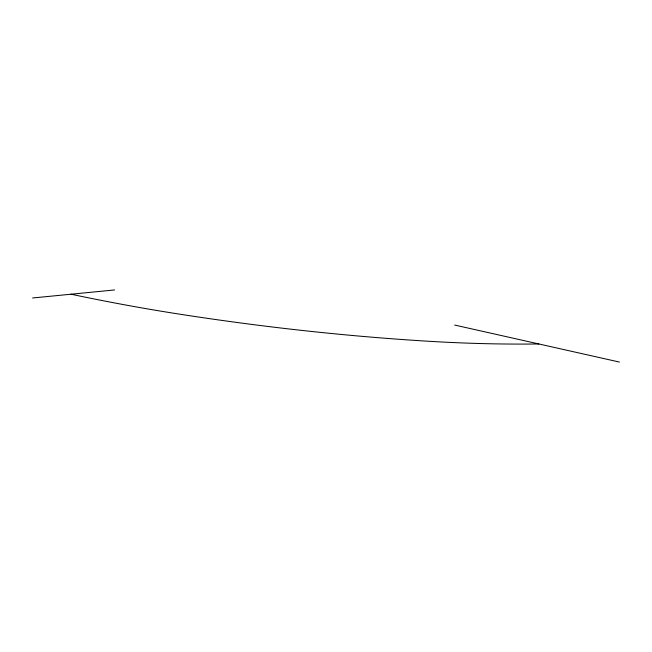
<?xml version="1.0" encoding="UTF-8"?>
<svg xmlns="http://www.w3.org/2000/svg" width="652" height="652" viewBox="0 0 652 652"><rect width="100%" height="100%" fill="white"/><g stroke="black" fill="none" stroke-linecap="round" stroke-linejoin="round"><path stroke-width="0.98" d="M32.6 297.98L114.605 289.944M454.664 325.055L619.4 362.056M71.068 294.215A824.617 288.217 17.2 0 0 175.958 313.588C260.295 326.799 345.218 336.261 430.434 341.371A852.987 353.71 14 0 0 538.854 343.963"/></g></svg>
